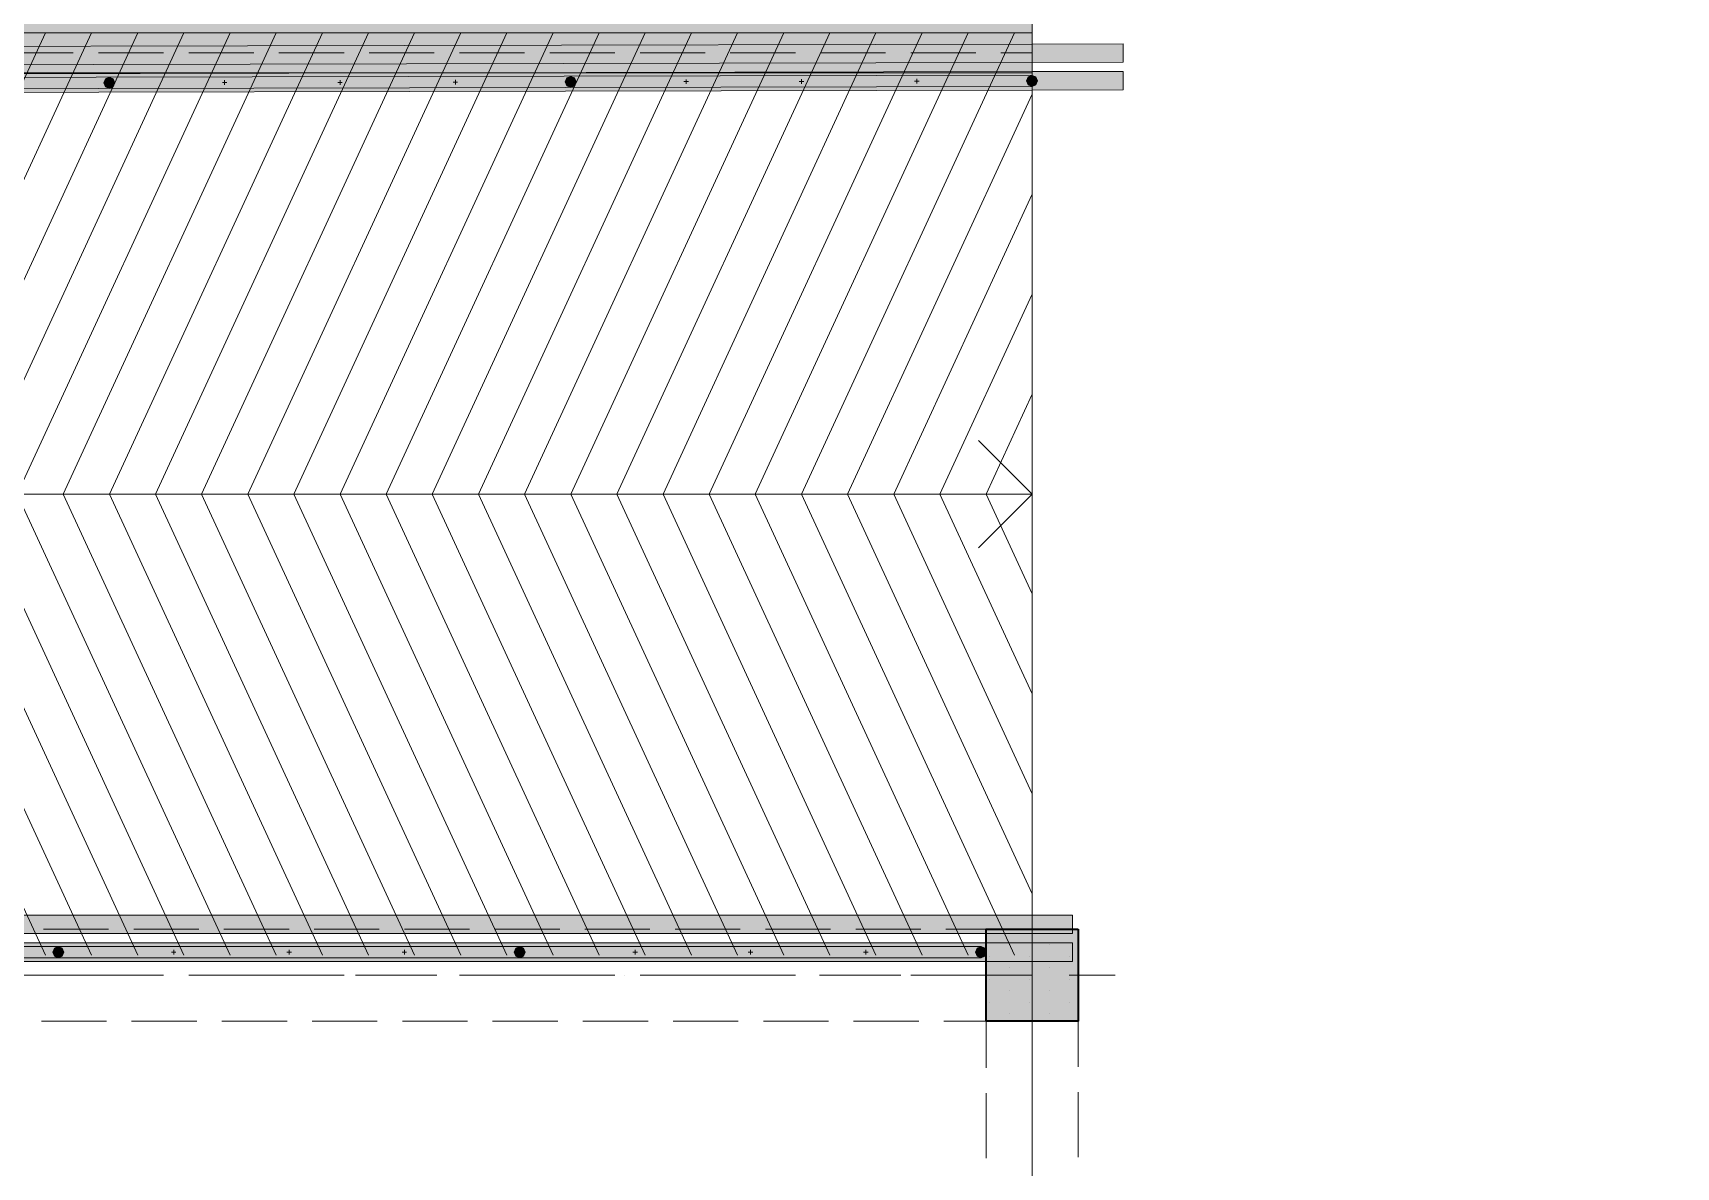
# Model space of a CAD drawing. Header units: inches. Extents: x 206002 to 410047, y 60394 to 83306.
# Drawn here: x 374307 to 377878, y 76783 to 79249 of the extents above; entities that cross this region are included whole.
import ezdxf

# ---------------------------------------------------------------- set-up
doc = ezdxf.new("R2010")
doc.units = ezdxf.units.IN
doc.header["$MEASUREMENT"] = 0
doc.layers.add('PDF_Shell - Roof', color=7, linetype='Continuous')
doc.layers.add('PDF_Structural - Bearing', color=7, linetype='Continuous')

msp = doc.modelspace()

# ---------------------------------------------------------------- hatches: boundary and pattern name
at = {"layer": 'PDF_Structural - Bearing', "true_color": 0xffffff, "transparency": 33554559}
for points in [[(374473.4, 79152.5), (374464.9, 79148.9), (374461.4, 79140.4), (374465, 79131.9), (374473.5, 79128.4), (374482, 79131.9), (374485.5, 79140.4), (374482, 79148.9)], [(374473.4, 79152.5), (374464.9, 79148.9), (374461.4, 79140.4), (374465, 79131.9), (374473.5, 79128.4), (374482, 79131.9), (374485.5, 79140.4), (374482, 79148.9)], [(375476.1, 79154.6), (375467.6, 79151.1), (375464, 79142.5), (375467.7, 79134), (375476.2, 79130.5), (375484.6, 79134.1), (375488.1, 79142.6), (375484.6, 79151.1)], [(375476.1, 79154.6), (375467.6, 79151.1), (375464, 79142.5), (375467.7, 79134), (375476.2, 79130.5), (375484.6, 79134.1), (375488.1, 79142.6), (375484.6, 79151.1)], [(376478.7, 79156.7), (376470.2, 79153.2), (376466.7, 79144.7), (376470.3, 79136.2), (376478.8, 79132.7), (376487.2, 79136.2), (376490.8, 79144.7), (376487.2, 79153.2)], [(376478.7, 79156.7), (376470.2, 79153.2), (376466.7, 79144.7), (376470.3, 79136.2), (376478.8, 79132.7), (376487.2, 79136.2), (376490.8, 79144.7), (376487.2, 79153.2)], [(374362.6, 77262.7), (374354.1, 77259.2), (374350.6, 77250.7), (374354.1, 77242.2), (374362.6, 77238.6), (374371.1, 77242.2), (374374.7, 77250.7), (374371.1, 77259.2)], [(375365.3, 77262.7), (375356.8, 77259.2), (375353.3, 77250.7), (375356.8, 77242.2), (375365.3, 77238.6), (375373.7, 77242.2), (375377.3, 77250.7), (375373.7, 77259.2)], [(376367.9, 77262.7), (376359.4, 77259.2), (376355.9, 77250.7), (376359.4, 77242.2), (376367.9, 77238.6), (376376.4, 77242.2), (376380, 77250.7), (376376.4, 77259.2)]]:
    msp.add_hatch(color=7, dxfattribs=at).paths.add_polyline_path(points)

# ---------------------------------------------------------------- linework, layer by layer
at = {"layer": 'PDF_Shell - Roof', "lineweight": 13}
for points in [[(369709.9, 81167.7), (369744.7, 81167.7), (376478.8, 81167.7), (376478.8, 79162.5), (369744.7, 79162.5), (369709.9, 79162.5)], [(374253.8, 79205.8), (374395.2, 79205.8)], [(374449.9, 79205.8), (374591.4, 79205.8)], [(374646, 79205.8), (374787.5, 79205.8)], [(374842.1, 79205.8), (374983.6, 79205.8)], [(375038.2, 79205.8), (375179.7, 79205.8)], [(375234.3, 79205.8), (375375.8, 79205.8)], [(375430.5, 79205.8), (375572, 79205.8)], [(375626.7, 79205.8), (375768.1, 79205.8)], [(375822.8, 79205.8), (375964.3, 79205.8)], [(376018.9, 79205.8), (376160.4, 79205.8)], [(376215, 79205.8), (376356.5, 79205.8)], [(376411.1, 79205.8), (376478.8, 79205.8), (376478.8, 79113.1)], [(376478.8, 79058.4), (376478.8, 78916.9)], [(376478.8, 78862.3), (376478.8, 78720.8)], [(376478.8, 78666.2), (376478.8, 78524.7)], [(376478.8, 78470), (376478.8, 78328.6)], [(376478.8, 78273.9), (376478.8, 78132.4)], [(376478.8, 78077.8), (376478.8, 77936.3)], [(376478.8, 77881.7), (376478.8, 77740.2)], [(376478.8, 77685.5), (376478.8, 77544.1)], [(376478.8, 77489.4), (376478.8, 77347.9)], [(376478.8, 77293.3), (376478.8, 77200.5), (376411.1, 77200.5)], [(374395.2, 77200.5), (374253.8, 77200.5)], [(374591.4, 77200.5), (374449.9, 77200.5)], [(374787.5, 77200.5), (374646, 77200.5)], [(374983.6, 77200.5), (374842.1, 77200.5)], [(375179.7, 77200.5), (375038.2, 77200.5)], [(375375.8, 77200.5), (375234.3, 77200.5)], [(375572, 77200.5), (375430.5, 77200.5)], [(375768.1, 77200.5), (375626.7, 77200.5)], [(375964.3, 77200.5), (375822.8, 77200.5)], [(376160.4, 77200.5), (376018.9, 77200.5)], [(376356.5, 77200.5), (376215, 77200.5)]]:
    msp.add_lwpolyline(points, dxfattribs=at)
at = {"layer": 'PDF_Shell - Roof', "color": 7, "lineweight": 0, "true_color": 0xffffff, "transparency": 33554559}
msp.add_solid([(369744.7, 79162.5), (369744.7, 81167.7), (376478.8, 79162.5), (376478.8, 81167.7)], dxfattribs=at)
at = {"layer": 'PDF_Structural - Bearing', "lineweight": 18}
for points in [[(409967, 74292.9), (379486.7, 74292.9), (379486.7, 81254.4), (376478.8, 81254.4), (376478.8, 74292.9), (345998.6, 74292.9), (345998.6, 65369.4), (355523.7, 65369.4), (355523.7, 63865.4), (400642.4, 63865.4), (400642.4, 65369.4), (409967, 65369.4)], [(376478.6, 79224.9), (369658.5, 79210.3), (369681.7, 79170.3), (376478.6, 79184.8), (376676.5, 79185.2), (376676.4, 79225.3)], [(376478.6, 79224.9), (369658.5, 79210.3), (369681.7, 79170.3), (376478.6, 79184.8), (376676.5, 79185.2), (376676.4, 79225.3)], [(376478.7, 79164.8), (369693.4, 79150.2), (369716.6, 79110.2), (376478.8, 79124.7), (376676.7, 79125.1), (376676.6, 79165.2)], [(376478.7, 79164.8), (369693.4, 79150.2), (369716.6, 79110.2), (376478.8, 79124.7), (376676.7, 79125.1), (376676.6, 79165.2)], [(376367.9, 77330.9), (368549.1, 77330.9), (368572.3, 77290.8), (376367.9, 77290.8), (376566.5, 77290.8), (376566.5, 77330.9)], [(376367.9, 77270.7), (368583.8, 77270.7), (368607, 77230.6), (376367.9, 77230.6), (376566.5, 77230.6), (376566.5, 77270.7)]]:
    msp.add_lwpolyline(points, close=True, dxfattribs=at)
at = {"layer": 'PDF_Structural - Bearing', "lineweight": 13}
for points in [[(376478.8, 80652.9), (376478.8, 79249.2), (367070.9, 79249.2), (376478.8, 79249.2), (376478.8, 77845.5)], [(367070.9, 80251.8), (366318.9, 80251.8), (366318.9, 78246.5), (367070.9, 78246.5), (376478.8, 78246.5), (376362.3, 78363.1)], [(376478.8, 78246.5), (376362.3, 78129.9)], [(374608.3, 77250.7), (374618.3, 77250.7)], [(374613.3, 77245.7), (374613.3, 77255.7)], [(374859, 77250.7), (374869, 77250.7)], [(374864, 77245.7), (374864, 77255.7)], [(375109.6, 77250.7), (375119.6, 77250.7)], [(375114.6, 77245.7), (375114.6, 77255.7)], [(375610.9, 77250.7), (375621, 77250.7)], [(375615.9, 77245.7), (375615.9, 77255.7)], [(375861.6, 77250.7), (375871.6, 77250.7)], [(375866.6, 77245.7), (375866.6, 77255.7)], [(376112.3, 77250.7), (376122.3, 77250.7)], [(376117.3, 77245.7), (376117.3, 77255.7)]]:
    msp.add_lwpolyline(points, dxfattribs=at)
at = {"layer": 'PDF_Structural - Bearing', "lineweight": 18}
for points in [[(374334.8, 77243.9), (373872, 78246.5), (374334.8, 79249.1)], [(374435, 77243.9), (373972.2, 78246.5), (374435, 79249.1)], [(374535.3, 77243.9), (374072.5, 78246.5), (374535.3, 79249.1)], [(374635.6, 77243.9), (374172.7, 78246.5), (374635.6, 79249.1)], [(374735.8, 77243.9), (374273, 78246.5), (374735.8, 79249.1)], [(374836.1, 77243.9), (374373.3, 78246.5), (374836.1, 79249.1)], [(374936.4, 77243.9), (374473.5, 78246.5), (374936.4, 79249.1)], [(375036.6, 77243.9), (374573.8, 78246.5), (375036.6, 79249.1)], [(375136.9, 77243.9), (374674.1, 78246.5), (375136.9, 79249.1)], [(375237.2, 77243.9), (374774.3, 78246.5), (375237.2, 79249.1)], [(375337.4, 77243.9), (374874.6, 78246.5), (375337.4, 79249.1)], [(375437.7, 77243.9), (374974.9, 78246.5), (375437.7, 79249.1)], [(375537.9, 77243.9), (375075.1, 78246.5), (375537.9, 79249.1)], [(375638.2, 77243.9), (375175.4, 78246.5), (375638.2, 79249.1)], [(375738.5, 77243.9), (375275.6, 78246.5), (375738.5, 79249.1)], [(375838.7, 77243.9), (375375.9, 78246.5), (375838.7, 79249.1)], [(375939, 77243.9), (375476.2, 78246.5), (375939, 79249.1)], [(376039.3, 77243.9), (375576.4, 78246.5), (376039.3, 79249.1)], [(376139.5, 77243.9), (375676.7, 78246.5), (376139.5, 79249.1)], [(376239.8, 77243.9), (375777, 78246.5), (376239.8, 79249.1)], [(376340.1, 77243.9), (375877.2, 78246.5), (376340.1, 79249.1)], [(376440.3, 77243.9), (375977.5, 78246.5), (376440.3, 79249.1)], [(376478.8, 77377.6), (376077.8, 78246.5), (376478.8, 79115.5)], [(376478.8, 77594.8), (376178, 78246.5), (376478.8, 78898.2)], [(376478.8, 77812.1), (376278.3, 78246.5), (376478.8, 78681)], [(376478.8, 78029.3), (376378.6, 78246.5), (376478.8, 78463.8)], [(374471.7, 77300.8), (374330.3, 77300.8)], [(374667.9, 77300.8), (374526.4, 77300.8)], [(374864, 77300.8), (374722.5, 77300.8)], [(375060.1, 77300.8), (374918.6, 77300.8)], [(375256.2, 77300.8), (375114.7, 77300.8)], [(375452.3, 77300.8), (375310.8, 77300.8)], [(375648.4, 77300.8), (375507, 77300.8)], [(375844.6, 77300.8), (375703.1, 77300.8)], [(376040.8, 77300.8), (375899.3, 77300.8)], [(376236.9, 77300.8), (376095.4, 77300.8)], [(376433, 77300.8), (376291.5, 77300.8)], [(376579.1, 77197.2), (376579.1, 77300.8), (376487.6, 77300.8)], [(376579.1, 77001.1), (376579.1, 77142.6)], [(374467.3, 77100.3), (374325.9, 77100.3)], [(374663.4, 77100.3), (374522, 77100.3)], [(374859.6, 77100.3), (374718.1, 77100.3)], [(375055.7, 77100.3), (374914.2, 77100.3)], [(375251.8, 77100.3), (375110.3, 77100.3)], [(375447.9, 77100.3), (375306.4, 77100.3)], [(375644.1, 77100.3), (375502.5, 77100.3)], [(375840.2, 77100.3), (375698.8, 77100.3)], [(376036.4, 77100.3), (375894.9, 77100.3)], [(376232.5, 77100.3), (376091, 77100.3)], [(376378.6, 76998.9), (376378.6, 77100.3), (376287.1, 77100.3)], [(376378.6, 76802.7), (376378.6, 76944.2)], [(376579.1, 76804.9), (376579.1, 76946.4)]]:
    msp.add_lwpolyline(points, dxfattribs=at)
at = {"layer": 'PDF_Structural - Bearing', "lineweight": 13}
for points in [[(376478.7, 79157.2), (369697.7, 79142.7), (369712.2, 79117.7), (376478.8, 79132.2)], [(376478.7, 79157.2), (369697.7, 79142.7), (369712.2, 79117.7), (376478.8, 79132.2)], [(374473.4, 79152.5), (374464.9, 79148.9), (374461.4, 79140.4), (374465, 79131.9), (374473.5, 79128.4), (374482, 79131.9), (374485.5, 79140.4), (374482, 79148.9)], [(374473.4, 79152.5), (374464.9, 79148.9), (374461.4, 79140.4), (374465, 79131.9), (374473.5, 79128.4), (374482, 79131.9), (374485.5, 79140.4), (374482, 79148.9)], [(374729.1, 79141), (374719.1, 79140.9)], [(374724.1, 79146), (374724.1, 79135.9)], [(374979.8, 79141.5), (374969.7, 79141.5)], [(374974.8, 79146.5), (374974.8, 79136.5)], [(375230.4, 79142), (375220.4, 79142)], [(375225.4, 79147), (375225.4, 79137)], [(375476.1, 79154.6), (375467.6, 79151.1), (375464, 79142.5), (375467.7, 79134), (375476.2, 79130.5), (375484.6, 79134.1), (375488.1, 79142.6), (375484.6, 79151.1)], [(375476.1, 79154.6), (375467.6, 79151.1), (375464, 79142.5), (375467.7, 79134), (375476.2, 79130.5), (375484.6, 79134.1), (375488.1, 79142.6), (375484.6, 79151.1)], [(375731.8, 79143.1), (375721.7, 79143.1)], [(375726.7, 79148.1), (375726.7, 79138.1)], [(375982.4, 79143.7), (375972.4, 79143.6)], [(375977.4, 79148.7), (375977.4, 79138.6)], [(376233.1, 79144.2), (376223, 79144.2)], [(376228.1, 79149.2), (376228.1, 79139.2)], [(376478.7, 79156.7), (376470.2, 79153.2), (376466.7, 79144.7), (376470.3, 79136.2), (376478.8, 79132.7), (376487.2, 79136.2), (376490.8, 79144.7), (376487.2, 79153.2)], [(376478.7, 79156.7), (376470.2, 79153.2), (376466.7, 79144.7), (376470.3, 79136.2), (376478.8, 79132.7), (376487.2, 79136.2), (376490.8, 79144.7), (376487.2, 79153.2)], [(368602.7, 77238.1), (376367.9, 77238.1), (376367.9, 77263.2), (368588.1, 77263.2)], [(374362.6, 77262.7), (374354.1, 77259.2), (374350.6, 77250.7), (374354.1, 77242.2), (374362.6, 77238.6), (374371.1, 77242.2), (374374.7, 77250.7), (374371.1, 77259.2)], [(375365.3, 77262.7), (375356.8, 77259.2), (375353.3, 77250.7), (375356.8, 77242.2), (375365.3, 77238.6), (375373.7, 77242.2), (375377.3, 77250.7), (375373.7, 77259.2)], [(376367.9, 77262.7), (376359.4, 77259.2), (376355.9, 77250.7), (376359.4, 77242.2), (376367.9, 77238.6), (376376.4, 77242.2), (376380, 77250.7), (376376.4, 77259.2)]]:
    msp.add_lwpolyline(points, close=True, dxfattribs=at)
at = {"layer": 'PDF_Structural - Bearing', "lineweight": 0}
for points in [[(376478.8, 77280.7), (376478.8, 77381)], [(376398.6, 77200.5), (376298.3, 77200.5)], [(376478.8, 77200.5), (376478.8, 77200.5)], [(376559, 77200.5), (376659.3, 77200.5)], [(376478.8, 77120.3), (376478.8, 77020.1)]]:
    msp.add_lwpolyline(points, dxfattribs=at)
at = {"layer": 'PDF_Structural - Bearing', "lineweight": 35}
msp.add_lwpolyline([(376579.1, 77300.8), (376579.1, 77100.3), (376378.6, 77100.3), (376378.6, 77300.8)], close=True, dxfattribs=at)
at = {"layer": 'PDF_Structural - Bearing', "lineweight": 15}
for points in [[(376385.7, 77291.7), (376385.7, 77291.7)], [(376472.5, 77291.7), (376472.5, 77291.7)], [(376559.3, 77291.7), (376559.3, 77291.7)], [(376429.1, 77266.6), (376429.1, 77266.6)], [(376515.9, 77266.6), (376515.9, 77266.6)], [(376385.7, 77241.6), (376385.7, 77241.6)], [(376429.1, 77216.5), (376429.1, 77216.5)], [(376472.5, 77241.6), (376472.5, 77241.6)], [(376515.9, 77216.5), (376515.9, 77216.5)], [(376559.3, 77241.6), (376559.3, 77241.6)], [(376385.7, 77191.4), (376385.7, 77191.4)], [(376472.5, 77191.4), (376472.5, 77191.4)], [(376559.3, 77191.4), (376559.3, 77191.4)], [(376385.7, 77141.3), (376385.7, 77141.3)], [(376429.1, 77166.4), (376429.1, 77166.4)], [(376472.5, 77141.3), (376472.5, 77141.3)], [(376515.9, 77166.4), (376515.9, 77166.4)], [(376559.3, 77141.3), (376559.3, 77141.3)], [(376429.1, 77116.2), (376429.1, 77116.2)], [(376515.9, 77116.2), (376515.9, 77116.2)]]:
    msp.add_lwpolyline(points, dxfattribs=at)
at = {"layer": 'PDF_Structural - Bearing', "lineweight": 20}
for points in [[(374513.2, 77200.5), (374336.4, 77200.5)], [(374584, 77200.5), (374584, 77200.5)], [(374849.3, 77200.5), (374672.5, 77200.5)], [(374920, 77200.5), (374920, 77200.5)], [(375185.3, 77200.5), (375008.4, 77200.5)], [(375256.1, 77200.5), (375256.1, 77200.5)], [(375521.3, 77200.5), (375344.4, 77200.5)], [(375592.1, 77200.5), (375592.1, 77200.5)], [(375857.4, 77200.5), (375680.5, 77200.5)], [(375928.1, 77200.5), (375928.1, 77200.5)], [(376193.4, 77200.5), (376016.5, 77200.5)], [(376264.2, 77200.5), (376264.2, 77200.5)], [(376478.8, 77049.5), (376478.8, 77200.5), (376352.6, 77200.5)], [(376478.8, 76784.2), (376478.8, 76961.1)]]:
    msp.add_lwpolyline(points, dxfattribs=at)
at = {"layer": 'PDF_Structural - Bearing', "color": 7, "lineweight": 0, "true_color": 0xffffff, "transparency": 33554559}
for points in [[(367231.1, 79248.4), (367231.4, 79208.3), (376479.7, 79333.8), (376480, 79293.7)], [(376478.6, 79184.8), (376478.6, 79224.9), (369681.7, 79170.3), (369658.5, 79210.3)], [(376478.6, 79184.8), (376478.6, 79224.9), (369681.7, 79170.3), (369658.5, 79210.3)], [(376478.6, 79224.9), (376478.6, 79184.8), (376676.4, 79225.3), (376676.5, 79185.2)], [(376478.6, 79224.9), (376478.6, 79184.8), (376676.4, 79225.3), (376676.5, 79185.2)], [(376478.7, 79164.8), (369693.4, 79150.2), (376478.8, 79124.7), (369716.6, 79110.2)], [(376478.7, 79164.8), (369693.4, 79150.2), (376478.8, 79124.7), (369716.6, 79110.2)], [(376478.7, 79157.2), (369697.7, 79142.7), (376478.8, 79132.2), (369712.2, 79117.7)], [(376478.7, 79157.2), (369697.7, 79142.7), (376478.8, 79132.2), (369712.2, 79117.7)], [(376478.7, 79164.8), (376478.8, 79124.7), (376676.6, 79165.2), (376676.6, 79125.1)], [(376478.7, 79164.8), (376478.8, 79124.7), (376676.6, 79165.2), (376676.6, 79125.1)], [(368572.3, 77290.8), (376367.9, 77290.8), (368549.1, 77330.9), (376367.9, 77330.9)], [(376367.9, 77330.9), (376367.9, 77290.8), (376566.5, 77330.9), (376566.5, 77290.8)], [(376579.1, 77300.8), (376579.1, 77100.3), (376378.6, 77300.8), (376378.6, 77100.3)], [(368607, 77230.6), (376367.9, 77230.6), (368583.8, 77270.7), (376367.9, 77270.7)], [(368602.7, 77238.1), (376367.9, 77238.1), (368588.1, 77263.2), (376367.9, 77263.2)], [(376367.9, 77270.7), (376367.9, 77230.6), (376566.5, 77270.7), (376566.5, 77230.6)]]:
    msp.add_solid(points, dxfattribs=at)

doc.saveas('drawing.dxf')
